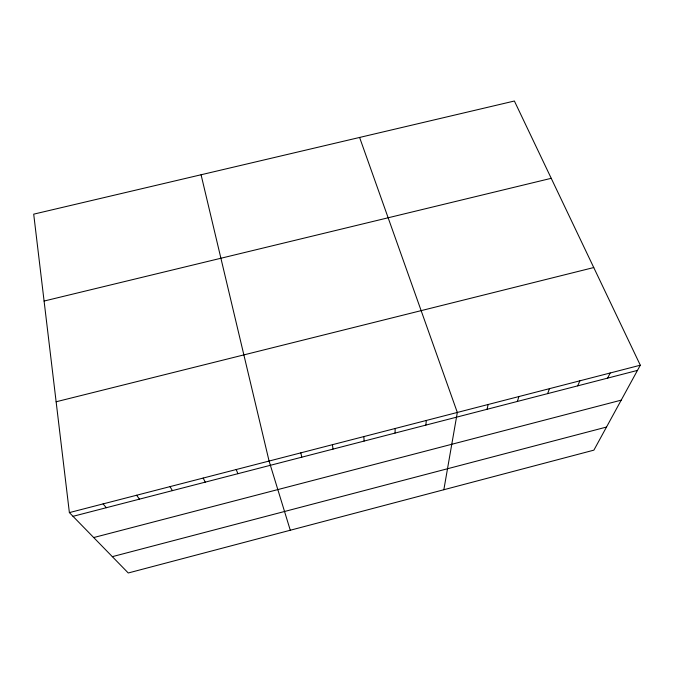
<?xml version="1.0" encoding="UTF-8"?>
<svg xmlns="http://www.w3.org/2000/svg" width="674" height="674" viewBox="0 0 674 674"><rect width="100%" height="100%" fill="white"/><g stroke="black" fill="none" stroke-linecap="round" stroke-linejoin="round"><path stroke-width="1.01" d="M395.048 433.07L395.175 428.496M425.842 425.109L426.322 420.458M443.846 489.728L457.326 412.454L359.596 137.445M487.016 409.295L488.178 404.484M517.379 401.451L518.896 396.556M547.617 393.633L549.462 388.671M577.702 385.857L579.884 380.81M607.653 378.114L610.164 372.992M640.3 365.215L593.887 450.148L128.254 572.984L69.38 512.602L33.7 214.155L514.388 101.016L640.3 365.215L69.38 512.602M112.331 556.657L606.516 427.046M93.703 537.549L621.217 400.145M73.011 516.326L637.461 370.405M56.127 401.771L593.752 267.544M44.088 301.042L551.231 178.315M103.08 503.908L106.307 507.716M136.611 495.247L139.451 499.148M169.983 486.636L172.426 490.621M203.177 478.06L205.241 482.137M236.212 469.534L237.897 473.696M290.283 530.244L269.086 461.05L201.071 174.76M300.831 452.852L301.775 457.183M332.434 444.697L333.007 449.111M363.876 436.575L364.103 441.074"/></g></svg>
